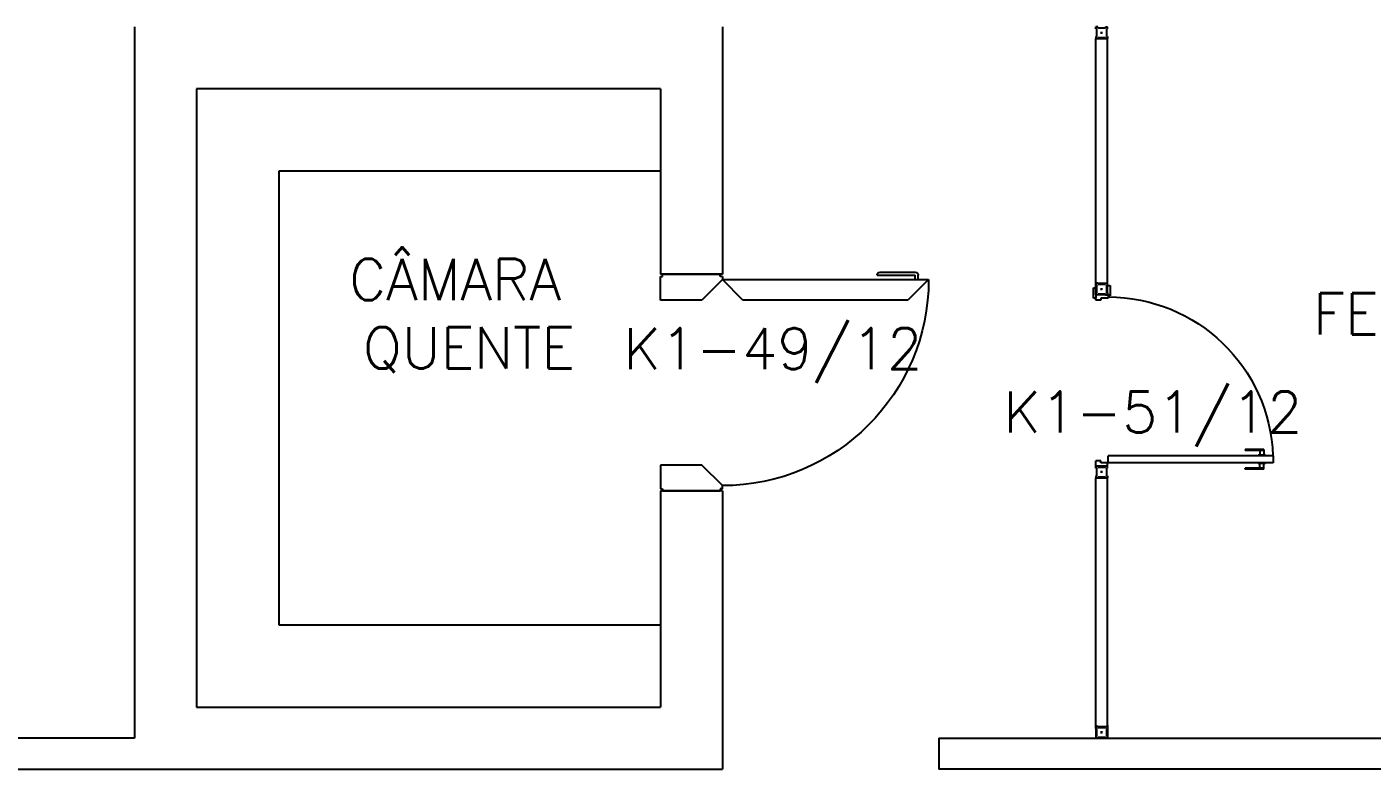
# Model space of a CAD drawing. Header units: millimetres. Extents: x 2801 to 3319, y 1187 to 1422.
# Drawn here: x 3099.65 to 3106.17, y 1353.8 to 1357.4 of the extents above; entities that cross this region are included whole.
import ezdxf

# ---------------------------------------------------------------- set-up
doc = ezdxf.new("R2010")
doc.units = ezdxf.units.MM
doc.linetypes.add('HIDDEN', pattern=[0.375, 0.25, -0.125])
for name, color, linetype in [('AR-ALV', 2, 'Continuous'), ('AR-PORTA', 1, 'Continuous'), ('CAMARA FRIA-CONG', 2, 'Continuous'), ('DIV', 2, 'Continuous'), ('DIV2', 2, 'Continuous'), ('ENDEREÇO', 2, 'Continuous'), ('MACANETA', 1, 'Continuous'), ('maçaneta', 1, 'Continuous'), ('mov', 1, 'Continuous'), ('PG-PROJ', 1, 'HIDDEN'), ('pm1', 2, 'Continuous'), ('pm2', 2, 'Continuous'), ('PORTA', 2, 'Continuous'), ('TEXTO', 2, 'Continuous')]:
    doc.layers.add(name, color=color, linetype=linetype)
doc.styles.add('UNB-100', font='simplex.shx', dxfattribs={"height": 0.2})
doc.styles.add('UNB1-100', font='simplex.shx', dxfattribs={"height": 0.2})

# ---------------------------------------------------------------- blocks, each defined once
blk = doc.blocks.new('PE1')
at = {"layer": 'maçaneta'}
for p, q in [((-0.025, 1.25), (-0.005, 1.25)), ((-0.025, 1.235), (-0.005, 1.235)), ((-0.005, 1.05), (-0.005, 1.235)), ((0.01, 1.065), (0.01, 1.235))]:
    blk.add_line(p, q, dxfattribs=at)
for centre, start, end in [((-0.005, 1.235), 360, 90), ((-0.005, 1.065), 270, 360)]:
    blk.add_arc(centre, 0.015, start, end, dxfattribs=at)
at = {"layer": 'mov'}
blk.add_arc((-0.025, 0.3), 1, 90, 180, dxfattribs=at)
at = {"layer": 'pm1'}
for p, q in [((-0.025, 1.3), (-0.125, 1.2)), ((-0.025, 1.3), (-0.025, 1.3)), ((-0.025, 0.3), (-0.025, 1.3)), ((-0.125, 1.2), (-0.125, 0.4)), ((-0.125, 0.4), (-0.025, 0.3)), ((-1.04, 0.29), (-1.05, 0.29)), ((-1.05, 0.01), (-1.05, 0.29)), ((-1.04, 0.3), (-1.025, 0.3)), ((-1.04, 0.3), (-1.04, 0.29)), ((-1.025, 0.3), (-0.925, 0.2)), ((-0.025, 0.3), (-0.125, 0.2)), ((-0.025, 0.3), (-0.025, 0.3)), ((-0.01, 0.3), (-0.025, 0.3)), ((-0.01, 0.3), (-0.01, 0.29)), ((-0.925, 0.2), (-0.925, 0)), ((-0.125, 0.2), (-0.125, 0)), ((-1.04, 0.01), (-1.05, 0.01)), ((-1.04, 0), (-1.04, 0.01)), ((-0.925, 0), (-1.04, 0)), ((-0.125, 0), (-0.01, 0)), ((-0.01, 0), (-0.01, 0.01))]:
    blk.add_line(p, q, dxfattribs=at)
at = {"layer": 'pm2'}
for p, q in [((-0.01, 0.29), (0, 0.29)), ((0, 0.01), (0, 0.29)), ((-0.01, 0.01), (0, 0.01))]:
    blk.add_line(p, q, dxfattribs=at)
blk = doc.blocks.new('IDIV')
for p, q in [((-0.0285, 0.0285), (-0.0429, 0.0285)), ((-0.0285, 0.0285), (-0.0285, -0.0285)), ((0.0051, 0), (-0.0051, 0)), ((0, 0.0051), (0, -0.0051)), ((-0.0285, -0.0285), (-0.0429, -0.0285))]:
    blk.add_line(p, q)
blk = doc.blocks.new('MTT')
for p, q in [((-0.0285, 0.0185), (-0.0285, 0.0285)), ((-0.0185, 0.0285), (-0.0285, 0.0285)), ((-0.0235, 0.0185), (-0.0285, 0.0185)), ((-0.0235, 0.0185), (-0.0235, -0.0185)), ((-0.0185, 0.0235), (-0.0185, 0.0285)), ((-0.0185, 0.0235), (0.0185, 0.0235)), ((-0.0049, 0), (0.0049, 0)), ((0, -0.0049), (0, 0.0049)), ((0.0185, 0.0235), (0.0185, 0.0285)), ((0.0185, 0.0285), (0.0285, 0.0285)), ((0.0235, 0.0185), (0.0285, 0.0185)), ((0.0235, 0.0185), (0.0235, -0.0185)), ((0.0285, 0.0185), (0.0285, 0.0285)), ((-0.0285, -0.0185), (-0.0235, -0.0185)), ((-0.0285, -0.0185), (-0.0285, -0.0285)), ((-0.0185, -0.0285), (-0.0285, -0.0285)), ((0.0185, -0.0235), (-0.0185, -0.0235)), ((-0.0185, -0.0235), (-0.0185, -0.0285)), ((0.0185, -0.0235), (0.0185, -0.0285)), ((0.0185, -0.0285), (0.0285, -0.0285)), ((0.0285, -0.0185), (0.0235, -0.0185)), ((0.0285, -0.0185), (0.0285, -0.0285))]:
    blk.add_line(p, q)
blk = doc.blocks.new('DOOR-80')
at = {"layer": 'MACANETA', "color": 1}
for p, q in [((-0.08, -0.755), (-0.08, -0.665)), ((-0.08, -0.665), (-0.075, -0.665)), ((-0.075, -0.755), (-0.075, -0.665)), ((0.01, -0.755), (0.01, -0.665)), ((0.015, -0.665), (0.01, -0.665)), ((0.015, -0.755), (0.015, -0.665)), ((-0.08, -0.755), (-0.053, -0.755)), ((-0.075, -0.735), (-0.053, -0.735)), ((-0.053, -0.7275), (-0.05, -0.7275)), ((-0.053, -0.7625), (-0.053, -0.7275)), ((-0.053, -0.7625), (-0.05, -0.7625)), ((-0.012, -0.7275), (-0.015, -0.7275)), ((-0.012, -0.7625), (-0.015, -0.7625)), ((-0.012, -0.7625), (-0.012, -0.7275)), ((0.01, -0.735), (-0.012, -0.735)), ((0.015, -0.755), (-0.012, -0.755))]:
    blk.add_line(p, q, dxfattribs=at)
at = {"layer": 'PORTA'}
for p, q in [((-0.05, -0.8), (-0.05, 0)), ((-0.015, 0), (-0.05, 0)), ((-0.015, -0.8), (-0.015, 0)), ((-0.05, -0.8), (-0.015, -0.8))]:
    blk.add_line(p, q, dxfattribs=at)
at = {"layer": 'PORTA', "color": 1}
blk.add_arc((-0.02, 0), 0.8, 180, 267.85089, dxfattribs=at)

msp = doc.modelspace()

# ---------------------------------------------------------------- linework, layer by layer
for p, q in [((3104.8583, 1353.9783), (3104.8685, 1353.9783)), ((3104.8634, 1353.9732), (3104.8634, 1353.9834))]:
    msp.add_line(p, q)
at = {"layer": 'AR-ALV'}
for p, q in [((3100.1749, 1357.3998), (3100.1749, 1353.9498)), ((3103.0249, 1357.3998), (3103.0249, 1356.1998)), ((3100.4749, 1357.0998), (3100.4749, 1354.0998)), ((3102.7249, 1357.0998), (3100.4749, 1357.0998)), ((3102.7249, 1357.0998), (3102.7249, 1356.1998)), ((3103.0249, 1356.1998), (3102.7249, 1356.1998)), ((3103.0249, 1355.1498), (3102.7249, 1355.1498)), ((3102.7249, 1355.1498), (3102.7249, 1354.0998)), ((3103.0249, 1355.1498), (3103.0249, 1353.7998)), ((3100.4749, 1354.0998), (3102.7249, 1354.0998)), ((3100.1749, 1353.9498), (3099.2749, 1353.9498)), ((3104.0749, 1353.9498), (3108.8749, 1353.9498)), ((3104.0749, 1353.9498), (3104.0749, 1353.7998)), ((3099.2749, 1353.7998), (3100.1749, 1353.7998)), ((3100.1749, 1353.7998), (3103.0249, 1353.7998)), ((3109.5499, 1353.7998), (3104.0749, 1353.7998))]:
    msp.add_line(p, q, dxfattribs=at)
at = {"layer": 'CAMARA FRIA-CONG'}
for p, q in [((3102.7249, 1356.6998), (3100.8749, 1356.6998)), ((3100.8749, 1356.6998), (3100.8749, 1354.4998)), ((3100.8749, 1354.4998), (3102.7249, 1354.4998))]:
    msp.add_line(p, q, dxfattribs=at)
at = {"layer": 'DIV'}
for p, q in [((3104.8349, 1356.1568), (3104.8349, 1357.3428)), ((3104.8349, 1357.3428), (3104.8919, 1357.3428)), ((3104.8919, 1356.1568), (3104.8919, 1357.3428)), ((3104.8349, 1356.1568), (3104.8919, 1356.1568)), ((3104.8583, 1355.2413), (3104.8685, 1355.2413)), ((3104.8634, 1355.2362), (3104.8634, 1355.2464)), ((3104.8349, 1354.0068), (3104.8349, 1355.2128)), ((3104.8349, 1355.2128), (3104.8919, 1355.2128)), ((3104.8919, 1354.0068), (3104.8919, 1355.2128)), ((3104.8349, 1354.0068), (3104.8919, 1354.0068))]:
    msp.add_line(p, q, dxfattribs=at)
at = {"layer": 'DIV2'}
for p, q in [((3104.8349, 1356.0998), (3104.8349, 1356.1468)), ((3104.8919, 1356.0998), (3104.8919, 1356.1468)), ((3104.8249, 1356.1348), (3104.8349, 1356.1348)), ((3104.8249, 1356.0848), (3104.8249, 1356.1348)), ((3104.8249, 1356.1348), (3104.8349, 1356.1348)), ((3104.8249, 1356.0848), (3104.8249, 1356.1348)), ((3104.8249, 1356.1348), (3104.8349, 1356.1348)), ((3104.8249, 1356.0848), (3104.8249, 1356.1348)), ((3104.8349, 1356.0848), (3104.8249, 1356.0848)), ((3104.8349, 1356.0848), (3104.8249, 1356.0848)), ((3104.8349, 1356.0848), (3104.8249, 1356.0848)), ((3104.8349, 1356.0998), (3104.8349, 1356.0848)), ((3104.8949, 1356.0998), (3104.8349, 1356.0998)), ((3104.8349, 1356.0998), (3104.8349, 1356.0848)), ((3104.8949, 1356.0998), (3104.8349, 1356.0998)), ((3104.8349, 1356.0998), (3104.8349, 1356.0848)), ((3104.8949, 1356.0998), (3104.8349, 1356.0998)), ((3104.8349, 1356.0748), (3104.8349, 1356.0848)), ((3104.8349, 1356.0748), (3104.8349, 1356.0848)), ((3104.8349, 1356.0748), (3104.8349, 1356.0848)), ((3104.8599, 1356.0848), (3104.8599, 1356.0748)), ((3104.8949, 1356.0848), (3104.8599, 1356.0848)), ((3104.8599, 1356.0848), (3104.8599, 1356.0748)), ((3104.8949, 1356.0848), (3104.8599, 1356.0848)), ((3104.8599, 1356.0848), (3104.8599, 1356.0748)), ((3104.8949, 1356.0848), (3104.8599, 1356.0848)), ((3104.8919, 1356.1448), (3104.9049, 1356.1448)), ((3104.8949, 1356.1448), (3104.9049, 1356.1448)), ((3104.8949, 1356.1448), (3104.9049, 1356.1448)), ((3104.8949, 1356.0998), (3104.8949, 1356.0898)), ((3104.8949, 1356.0998), (3104.8949, 1356.0848)), ((3104.9049, 1356.0948), (3104.8949, 1356.0998)), ((3104.8949, 1356.0998), (3104.8949, 1356.0898)), ((3104.8949, 1356.0998), (3104.8949, 1356.0848)), ((3104.9049, 1356.0948), (3104.8949, 1356.0998)), ((3104.8949, 1356.0998), (3104.8949, 1356.0898)), ((3104.8949, 1356.0998), (3104.8949, 1356.0848)), ((3104.9049, 1356.0948), (3104.8949, 1356.0998)), ((3104.9049, 1356.1448), (3104.9049, 1356.0948)), ((3104.9049, 1356.1448), (3104.9049, 1356.0948)), ((3104.9049, 1356.1448), (3104.9049, 1356.0948)), ((3104.8599, 1356.0748), (3104.8349, 1356.0748)), ((3104.8599, 1356.0748), (3104.8349, 1356.0748)), ((3104.8599, 1356.0748), (3104.8349, 1356.0748)), ((3104.8599, 1355.2948), (3104.8349, 1355.2948)), ((3104.8599, 1355.2948), (3104.8349, 1355.2948)), ((3104.8349, 1355.2698), (3104.8349, 1355.2948)), ((3104.8599, 1355.2948), (3104.8349, 1355.2948)), ((3104.8599, 1355.2848), (3104.8599, 1355.2948)), ((3104.8599, 1355.2848), (3104.8599, 1355.2948)), ((3104.8599, 1355.2848), (3104.8599, 1355.2948)), ((3104.8949, 1355.2848), (3104.8599, 1355.2848)), ((3104.8949, 1355.2848), (3104.8599, 1355.2848)), ((3104.8949, 1355.2848), (3104.8599, 1355.2848))]:
    msp.add_line(p, q, dxfattribs=at)
at = {"layer": 'PG-PROJ'}
for p, q in [((3104.8349, 1354.0128), (3104.8349, 1353.9498)), ((3104.8919, 1354.0128), (3104.8919, 1353.9498))]:
    msp.add_line(p, q, dxfattribs=at)

# ---------------------------------------------------------------- block references
at = {"layer": 'AR-PORTA', "xscale": -1, "rotation": 270}
msp.add_blockref('PE1', (3102.7249, 1356.1998), dxfattribs=at)
at = {"layer": 'DIV', "xscale": -1, "rotation": 90}
msp.add_blockref('DOOR-80', (3104.8949, 1355.2698), dxfattribs=at)
at = {"layer": 'DIV2'}
for name, p, rotation in [('MTT', (3104.8634, 1357.3713), 90), ('MTT', (3104.8634, 1357.3713), 90), ('MTT', (3104.8634, 1357.3713), 90), ('MTT', (3104.8634, 1356.1283), 90), ('IDIV', (3104.8634, 1355.2413), 270), ('IDIV', (3104.8634, 1355.2413), 270), ('IDIV', (3104.8634, 1355.2413), 270), ('MTT', (3104.8634, 1355.2413), 90), ('MTT', (3104.8634, 1355.2413), 90), ('MTT', (3104.8634, 1355.2413), 90), ('MTT', (3104.8634, 1353.9783), 90)]:
    msp.add_blockref(name, p, dxfattribs=dict(at, rotation=rotation))

# ---------------------------------------------------------------- texts
at = {"layer": 'ENDEREÇO', "style": 'UNB1-100'}
for s, p in [('K1-49/12', (3102.5459, 1355.7393)), ('K1-51/12', (3104.3883, 1355.4319))]:
    msp.add_text(s, height=0.2, dxfattribs=at).set_placement(p)
at = {"layer": 'TEXTO', "style": 'UNB-100'}
for s, p in [('CÂMARA', (3101.2151, 1356.0741)), ('FERMENTADORES', (3105.8891, 1355.9085)), ('QUENTE', (3101.282, 1355.7426))]:
    msp.add_text(s, height=0.2, dxfattribs=at).set_placement(p)

doc.saveas('drawing.dxf')
